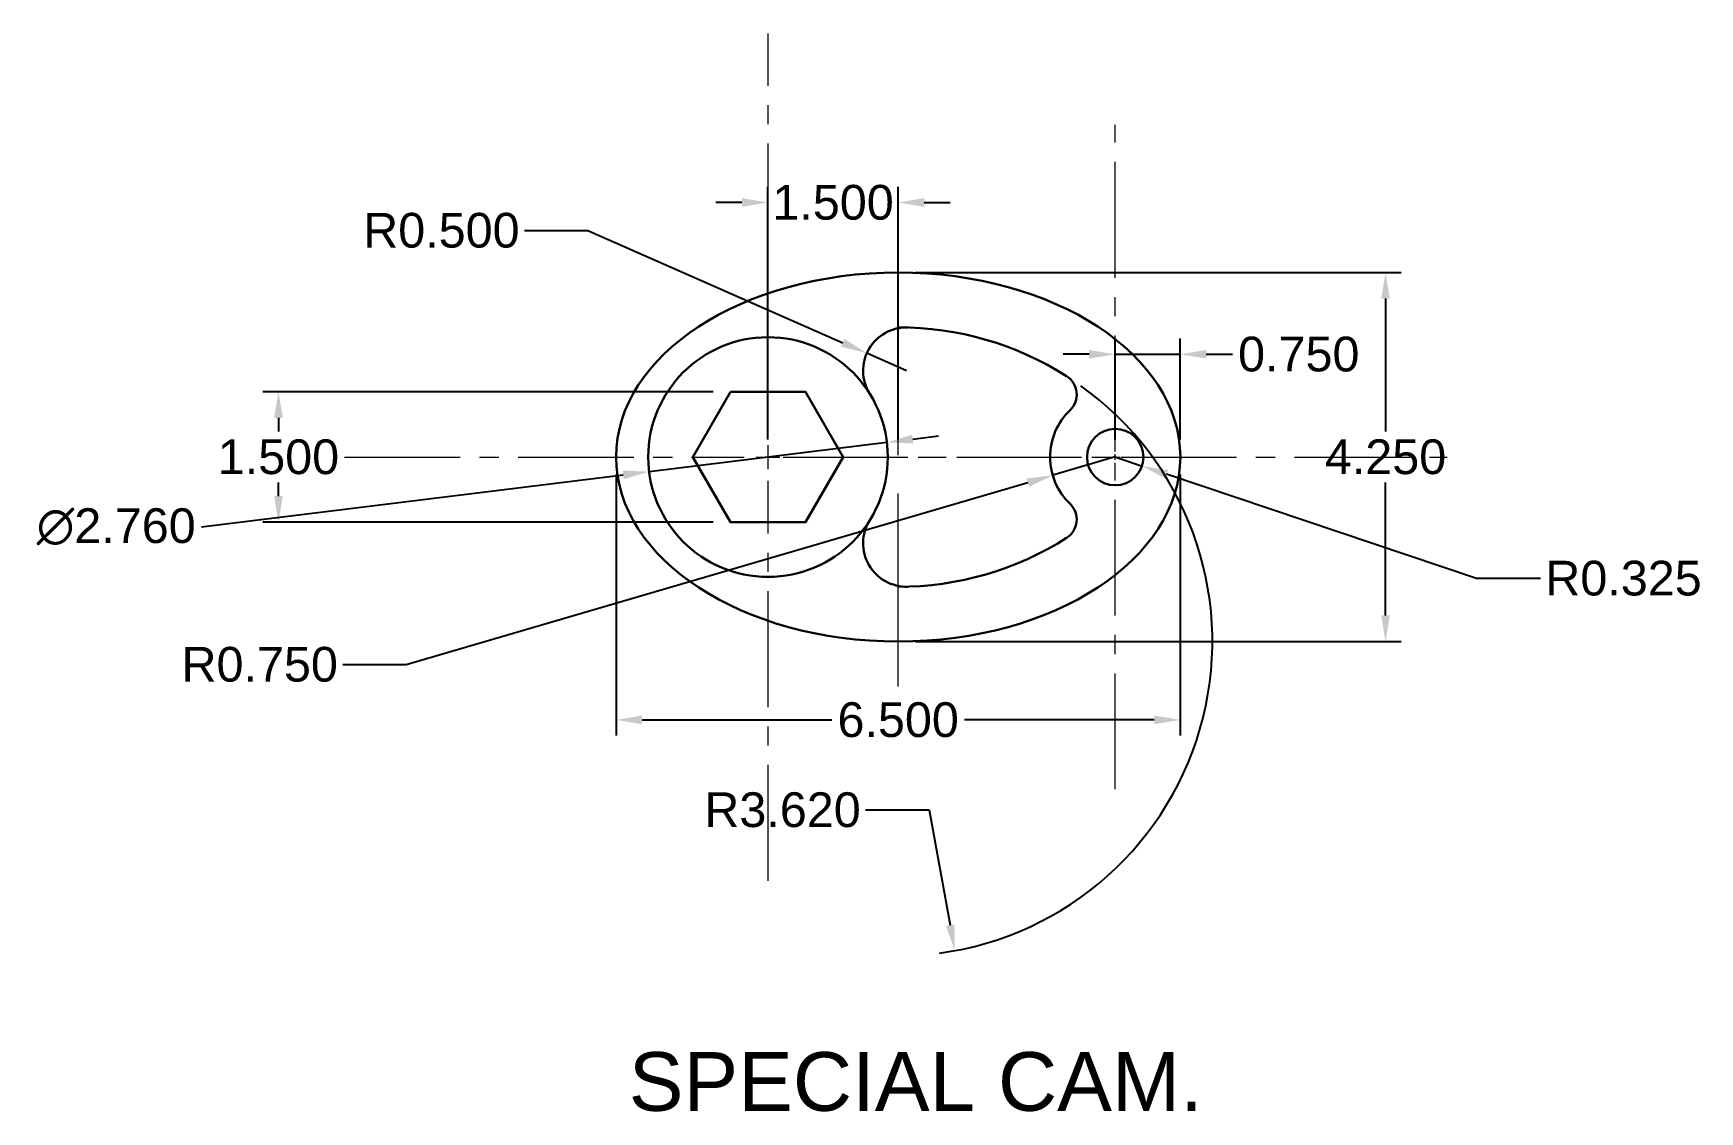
# Model space of a CAD drawing. Header units: millimetres. Extents: x 2409.1 to 2428.3, y 1486.2 to 1498.6.
import ezdxf

# ---------------------------------------------------------------- set-up
doc = ezdxf.new("R2010")
doc.units = ezdxf.units.MM
doc.linetypes.add('CENTER', pattern=[50.8, 31.75, -6.35, 6.35, -6.35])
doc.linetypes.add('CENTER2', pattern=[28.575, 19.05, -3.175, 3.175, -3.175])
for name, color, linetype, lineweight in [('centerLine', 3, 'CENTER', 18), ('dim', 7, 'Continuous', 18), ('object', 50, 'Continuous', 30)]:
    doc.layers.add(name, color=color, linetype=linetype, lineweight=lineweight)
doc.styles.get("Standard").update_dxf_attribs({"font": 'arial.ttf'})
doc.dimstyles.new('small', dxfattribs={"dimtxt": 0.6, "dimasz": 0.3, "dimexe": 0.18, "dimexo": 0.2, "dimgap": 0.09, "dimtad": 0, "dimtih": 1, "dimtoh": 1, "dimdec": 3, "dimzin": 0, "dimdsep": 46, "dimtxsty": 'Standard', "dimcen": 0.09, "dimclre": 3, "dimadec": 0, "dimazin": 0, "dimtfac": 1, "dimtdec": 3, "dimtmove": 0, "dimatfit": 3, "dimfxl": 1, "dimtolj": 1, "dimtzin": 0, "dimarcsym": 0})

# ---------------------------------------------------------------- blocks, each defined once
blk = doc.blocks.new('*U5')
at = {"layer": 'centerLine', "color": 0, "linetype": 'CENTER2', "ltscale": 0.07, "transparency": 16777216}
for p, q in [((0, 0.065), (0, 3.825)), ((-3.825, 0), (-0.065, 0)), ((0.065, 0), (3.825, 0)), ((0, -3.825), (0, -0.065))]:
    blk.add_line(p, q, dxfattribs=at)
at = {"layer": 'centerLine', "color": 0, "linetype": 'Continuous', "ltscale": 0.07, "transparency": 16777216}
for p, q in [((-0.0325, 0), (0.0325, 0)), ((0, -0.0325), (0, 0.0325))]:
    blk.add_line(p, q, dxfattribs=at)
blk = doc.blocks.new('*U6')
at = {"layer": 'centerLine', "color": 0, "linetype": 'CENTER2', "ltscale": 0.07, "transparency": 16777216}
for p, q in [((0, 0.276), (0, 4.88)), ((-4.88, 0), (-0.276, 0)), ((0.276, 0), (4.88, 0)), ((0, -4.88), (0, -0.276))]:
    blk.add_line(p, q, dxfattribs=at)
at = {"layer": 'centerLine', "color": 0, "linetype": 'Continuous', "ltscale": 0.07, "transparency": 16777216}
for p, q in [((-0.138, 0), (0.138, 0)), ((0, -0.138), (0, 0.138))]:
    blk.add_line(p, q, dxfattribs=at)
blk = doc.blocks.new('*D7')
at = {"layer": 'Defpoints', "color": 0, "transparency": 16777216}
for p in [(2415.838, 1493.706), (2422.338, 1493.706), (2422.338, 1490.678)]:
    blk.add_point(p, dxfattribs=at)
at = {"layer": 'dim', "color": 3, "lineweight": -2, "transparency": 16777216}
for p, q in [((2415.838, 1493.506), (2415.838, 1490.498)), ((2422.338, 1493.506), (2422.338, 1490.498))]:
    blk.add_line(p, q, dxfattribs=at)
at = {"layer": 'dim', "color": 0, "lineweight": -2, "transparency": 16777216}
for p, q in [((2416.138, 1490.678), (2418.323, 1490.678)), ((2422.038, 1490.678), (2419.854, 1490.678))]:
    blk.add_line(p, q, dxfattribs=at)
at = {"layer": 'dim', "color": 0, "transparency": 16777216}
for points in [[(2416.138, 1490.728), (2416.138, 1490.628), (2415.838, 1490.678)], [(2422.038, 1490.728), (2422.038, 1490.628), (2422.338, 1490.678)]]:
    blk.add_solid(points, dxfattribs=at)
at = {"layer": 'dim', "color": 0, "transparency": 16777216, "insert": (2419.088, 1490.678), "char_height": 0.4, "attachment_point": 5}
blk.add_mtext('\\A1;6.500', dxfattribs=at)
blk = doc.blocks.new('*D8')
at = {"layer": 'Defpoints', "color": 0, "transparency": 16777216}
for p in [(2419.088, 1495.831), (2424.702, 1495.831), (2419.088, 1491.581)]:
    blk.add_point(p, dxfattribs=at)
at = {"layer": 'dim', "color": 3, "lineweight": -2, "transparency": 16777216}
for p, q in [((2419.288, 1495.831), (2424.882, 1495.831)), ((2419.288, 1491.581), (2424.882, 1491.581))]:
    blk.add_line(p, q, dxfattribs=at)
at = {"layer": 'dim', "color": 0, "lineweight": -2, "transparency": 16777216}
for p, q in [((2424.702, 1495.531), (2424.702, 1494)), ((2424.702, 1491.881), (2424.702, 1493.411))]:
    blk.add_line(p, q, dxfattribs=at)
at = {"layer": 'dim', "color": 0, "transparency": 16777216}
for points in [[(2424.652, 1495.531), (2424.752, 1495.531), (2424.702, 1495.831)], [(2424.652, 1491.881), (2424.752, 1491.881), (2424.702, 1491.581)]]:
    blk.add_solid(points, dxfattribs=at)
at = {"layer": 'dim', "color": 0, "transparency": 16777216, "insert": (2424.702, 1493.706), "char_height": 0.4, "attachment_point": 5}
blk.add_mtext('\\A1;4.250', dxfattribs=at)
blk = doc.blocks.new('*D9')
at = {"layer": 'Defpoints', "color": 0, "transparency": 16777216}
for p in [(2419.088, 1496.637), (2417.588, 1493.706), (2419.088, 1493.706)]:
    blk.add_point(p, dxfattribs=at)
at = {"layer": 'dim', "color": 3, "lineweight": -2, "transparency": 16777216}
for p, q in [((2417.588, 1493.906), (2417.588, 1496.817)), ((2419.088, 1493.906), (2419.088, 1496.817))]:
    blk.add_line(p, q, dxfattribs=at)
at = {"layer": 'dim', "color": 0, "lineweight": -2, "transparency": 16777216}
for p, q in [((2417.288, 1496.637), (2416.988, 1496.637)), ((2417.588, 1496.637), (2417.593, 1496.637)), ((2419.088, 1496.637), (2419.084, 1496.637)), ((2419.388, 1496.637), (2419.688, 1496.637))]:
    blk.add_line(p, q, dxfattribs=at)
at = {"layer": 'dim', "color": 0, "transparency": 16777216}
for points in [[(2417.288, 1496.687), (2417.288, 1496.587), (2417.588, 1496.637)], [(2419.388, 1496.687), (2419.388, 1496.587), (2419.088, 1496.637)]]:
    blk.add_solid(points, dxfattribs=at)
at = {"layer": 'dim', "color": 0, "transparency": 16777216, "insert": (2418.338, 1496.637), "char_height": 0.4, "attachment_point": 5}
blk.add_mtext('\\A1;1.500', dxfattribs=at)
blk = doc.blocks.new('*D11')
at = {"layer": 'Defpoints', "color": 0, "transparency": 16777216}
for p in [(2411.949, 1494.456), (2417.155, 1494.456), (2417.155, 1492.956)]:
    blk.add_point(p, dxfattribs=at)
at = {"layer": 'dim', "color": 3, "lineweight": -2, "transparency": 16777216}
for p, q in [((2416.955, 1494.456), (2411.769, 1494.456)), ((2416.955, 1492.956), (2411.769, 1492.956))]:
    blk.add_line(p, q, dxfattribs=at)
at = {"layer": 'dim', "color": 0, "lineweight": -2, "transparency": 16777216}
for p, q in [((2411.949, 1494.156), (2411.949, 1494)), ((2411.949, 1493.256), (2411.949, 1493.411))]:
    blk.add_line(p, q, dxfattribs=at)
at = {"layer": 'dim', "color": 0, "transparency": 16777216}
for points in [[(2411.899, 1494.156), (2411.999, 1494.156), (2411.949, 1494.456)], [(2411.899, 1493.256), (2411.999, 1493.256), (2411.949, 1492.956)]]:
    blk.add_solid(points, dxfattribs=at)
at = {"layer": 'dim', "color": 0, "transparency": 16777216, "insert": (2411.949, 1493.706), "char_height": 0.4, "attachment_point": 5}
blk.add_mtext('\\A1;1.500', dxfattribs=at)
blk = doc.blocks.new('*D12')
at = {"layer": 'Defpoints', "color": 0, "transparency": 16777216}
for p in [(2422.338, 1494.889), (2421.588, 1493.706), (2422.338, 1493.706)]:
    blk.add_point(p, dxfattribs=at)
at = {"layer": 'dim', "color": 3, "lineweight": -2, "transparency": 16777216}
for p, q in [((2421.588, 1493.906), (2421.588, 1495.069)), ((2422.338, 1493.906), (2422.338, 1495.069))]:
    blk.add_line(p, q, dxfattribs=at)
at = {"layer": 'dim', "color": 0, "lineweight": -2, "transparency": 16777216}
for p, q in [((2421.288, 1494.889), (2420.988, 1494.889)), ((2421.588, 1494.889), (2422.338, 1494.889)), ((2422.638, 1494.889), (2422.938, 1494.889))]:
    blk.add_line(p, q, dxfattribs=at)
at = {"layer": 'dim', "color": 0, "transparency": 16777216}
for points in [[(2421.288, 1494.939), (2421.288, 1494.839), (2421.588, 1494.889)], [(2422.638, 1494.939), (2422.638, 1494.839), (2422.338, 1494.889)]]:
    blk.add_solid(points, dxfattribs=at)
at = {"layer": 'dim', "color": 0, "transparency": 16777216, "insert": (2423.703, 1494.889), "char_height": 0.4, "attachment_point": 5}
blk.add_mtext('\\A1;0.750', dxfattribs=at)
blk = doc.blocks.new('*D15')
at = {"layer": 'Defpoints', "color": 0, "transparency": 16777216}
for p in [(2418.727, 1494.901), (2419.185, 1494.699)]:
    blk.add_point(p, dxfattribs=at)
at = {"layer": 'dim', "color": 0, "lineweight": -2, "transparency": 16777216}
for p, q in [((2414.782, 1496.315), (2415.514, 1496.315)), ((2415.514, 1496.315), (2418.452, 1495.021)), ((2419.185, 1494.699), (2418.727, 1494.901))]:
    blk.add_line(p, q, dxfattribs=at)
at = {"layer": 'dim', "color": 0, "transparency": 16777216}
blk.add_solid([(2418.472, 1495.067), (2418.432, 1494.976), (2418.727, 1494.901)], dxfattribs=at)
at = {"layer": 'dim', "color": 0, "transparency": 16777216, "insert": (2413.826, 1496.315), "char_height": 0.4, "attachment_point": 5}
blk.add_mtext('\\A1;R0.500', dxfattribs=at)
blk = doc.blocks.new('*D16')
at = {"layer": 'Defpoints', "color": 0, "transparency": 16777216}
for p in [(2421.588, 1493.706), (2421.897, 1493.602)]:
    blk.add_point(p, dxfattribs=at)
at = {"layer": 'dim', "color": 0, "lineweight": -2, "transparency": 16777216}
for p, q in [((2421.588, 1493.706), (2421.897, 1493.602)), ((2425.752, 1492.308), (2422.181, 1493.507)), ((2426.486, 1492.308), (2425.752, 1492.308))]:
    blk.add_line(p, q, dxfattribs=at)
at = {"layer": 'dim', "color": 0, "transparency": 16777216}
blk.add_solid([(2422.197, 1493.554), (2422.165, 1493.459), (2421.897, 1493.602)], dxfattribs=at)
at = {"layer": 'dim', "color": 0, "transparency": 16777216, "insert": (2427.444, 1492.308), "char_height": 0.4, "attachment_point": 5}
blk.add_mtext('\\A1;R0.325', dxfattribs=at)
blk = doc.blocks.new('*D17')
at = {"layer": 'Defpoints', "color": 0, "transparency": 16777216}
for p in [(2421.588, 1493.706), (2420.869, 1493.495)]:
    blk.add_point(p, dxfattribs=at)
at = {"layer": 'dim', "color": 0, "lineweight": -2, "transparency": 16777216}
for p, q in [((2421.588, 1493.706), (2420.869, 1493.495)), ((2413.422, 1491.316), (2420.581, 1493.411)), ((2412.689, 1491.316), (2413.422, 1491.316))]:
    blk.add_line(p, q, dxfattribs=at)
at = {"layer": 'dim', "color": 0, "transparency": 16777216}
blk.add_solid([(2420.567, 1493.459), (2420.595, 1493.363), (2420.869, 1493.495)], dxfattribs=at)
at = {"layer": 'dim', "color": 0, "transparency": 16777216, "insert": (2411.733, 1491.316), "char_height": 0.4, "attachment_point": 5}
blk.add_mtext('\\A1;R0.750', dxfattribs=at)
blk = doc.blocks.new('*D18')
at = {"layer": 'Defpoints', "color": 0, "transparency": 16777216}
for p in [(2418.958, 1493.874), (2416.219, 1493.537)]:
    blk.add_point(p, dxfattribs=at)
at = {"layer": 'dim', "color": 0, "lineweight": -2, "transparency": 16777216}
for p, q in [((2418.958, 1493.874), (2416.219, 1493.537)), ((2419.256, 1493.911), (2419.554, 1493.948)), ((2411.061, 1492.902), (2415.921, 1493.5))]:
    blk.add_line(p, q, dxfattribs=at)
at = {"layer": 'dim', "color": 0, "transparency": 16777216}
for points in [[(2419.25, 1493.961), (2419.262, 1493.861), (2418.958, 1493.874)], [(2415.915, 1493.55), (2415.927, 1493.451), (2416.219, 1493.537)]]:
    blk.add_solid(points, dxfattribs=at)
at = {"layer": 'dim', "color": 0, "transparency": 16777216, "insert": (2410.08, 1492.902), "char_height": 0.4, "attachment_point": 5}
blk.add_mtext('\\A1;∅2.760', dxfattribs=at)
blk = doc.blocks.new('*D19')
at = {"layer": 'Defpoints', "color": 0, "transparency": 16777216}
for p in [(2419.088, 1491.581), (2419.741, 1488.02)]:
    blk.add_point(p, dxfattribs=at)
at = {"layer": 'dim', "color": 0, "lineweight": -2, "transparency": 16777216}
for p, q in [((2418.711, 1489.641), (2419.444, 1489.641)), ((2419.444, 1489.641), (2419.687, 1488.315))]:
    blk.add_line(p, q, dxfattribs=at)
at = {"layer": 'dim', "color": 3, "lineweight": -2, "transparency": 16777216}
blk.add_arc((2419.088, 1491.581), 3.62, 277.5405, 54.4261, dxfattribs=at)
at = {"layer": 'dim', "color": 0, "transparency": 16777216}
blk.add_solid([(2419.736, 1488.324), (2419.638, 1488.306), (2419.741, 1488.02)], dxfattribs=at)
at = {"layer": 'dim', "color": 0, "transparency": 16777216, "insert": (2417.756, 1489.641), "char_height": 0.4, "attachment_point": 5}
blk.add_mtext('\\A1;R3.620', dxfattribs=at)

msp = doc.modelspace()

# ---------------------------------------------------------------- linework, layer by layer
at = {"layer": 'centerLine', "ltscale": 0.07}
msp.add_line((2419.0885, 1491.0616), (2419.0885, 1496.3496), dxfattribs=at)
at = {"layer": 'object'}
msp.add_lwpolyline([(2417.1555, 1494.4556), (2416.7225, 1493.7056), (2417.1555, 1492.9556), (2418.0215, 1492.9556), (2418.4545, 1493.7056), (2418.0215, 1494.4556)], close=True, dxfattribs=at)
for centre, radius in [((2417.5885, 1493.7056), 1.38), ((2421.5885, 1493.7056), 0.325)]:
    msp.add_circle(centre, radius, dxfattribs=at)
for centre, radius, start, end in [((2419.1845, 1494.6991), 0.5, 88.23621, 211.90207), ((2419.0885, 1491.5806), 3.62, 57.59163, 90), ((2420.8946, 1494.4257), 0.25, 313.9355, 57.59163), ((2421.5885, 1493.7056), 0.75, 133.9355, 226.0645), ((2420.8946, 1492.9855), 0.25, 302.40837, 46.0645), ((2419.1845, 1492.7121), 0.5, 148.09793, 271.76379), ((2419.0885, 1495.8306), 3.62, 270, 302.40837)]:
    msp.add_arc(centre, radius, start, end, dxfattribs=at)
msp.add_ellipse((2419.0885, 1493.7056), major_axis=(-3.25, 0), ratio=0.6538462, dxfattribs=at)

# ---------------------------------------------------------------- block references
at = {"layer": 'centerLine', "linetype": 'CENTER2', "ltscale": 0.07}
for name, p in [('*U6', (2417.5885, 1493.7056)), ('*U5', (2421.5885, 1493.7056))]:
    msp.add_blockref(name, p, dxfattribs=at)

# ---------------------------------------------------------------- texts
at = {"layer": 'dim'}
msp.add_text('SPECIAL CAM.', height=0.67636, dxfattribs=at).set_placement((2415.9843, 1486.1753))

# ---------------------------------------------------------------- dimensions: what is measured, and where the dimension line sits
for base, p1, p2, override, picture, middle in [((2419.0885, 1496.6372), (2417.5885, 1493.7056), (2419.0885, 1493.7056), {"dimtxt": 0.4, "dimpost": ''}, '*D9', (2418.3385, 1496.6372)), ((2422.3385, 1494.8886), (2421.5885, 1493.7056), (2422.3385, 1493.7056), {"dimtxt": 0.4, "dimpost": ''}, '*D12', (2423.7027, 1494.8886)), ((2422.3385, 1490.6784), (2415.8385, 1493.7056), (2422.3385, 1493.7056), {"dimtxt": 0.4}, '*D7', (2419.0885, 1490.6784))]:
    dim = msp.add_linear_dim(base=base, p1=p1, p2=p2, dimstyle='small', override=override, dxfattribs=at)
    dim.commit()
    dim.dimension.update_dxf_attribs({"geometry": picture, "text_midpoint": middle})
for center, mpoint, override, picture, middle in [((2419.1845, 1494.6991), (2418.7269, 1494.9006), {"dimtxt": 0.4, "dimpost": ''}, '*D15', (2413.826, 1496.3151)), ((2419.0885, 1491.5806), (2419.7413, 1488.02), {"dimtxt": 0.4}, '*D19', (2417.7556, 1489.6415)), ((2421.5885, 1493.7056), (2420.8687, 1493.495), {"dimtxt": 0.4}, '*D17', (2411.7333, 1491.3158)), ((2421.5885, 1493.7056), (2421.8966, 1493.6022), {"dimtxt": 0.4}, '*D16', (2427.4438, 1492.3081))]:
    dim = msp.add_radius_dim(center=center, mpoint=mpoint, dimstyle='small', override=override, dxfattribs=at)
    dim.commit()
    dim.dimension.update_dxf_attribs({"geometry": picture, "text_midpoint": middle, "dimtype": 164})
for base, p1, p2, picture, middle in [((2424.7017, 1495.8306), (2419.0885, 1491.5806), (2419.0885, 1495.8306), '*D8', (2424.7017, 1493.7056)), ((2411.9489, 1494.4556), (2417.1555, 1492.9556), (2417.1555, 1494.4556), '*D11', (2411.9489, 1493.7056))]:
    dim = msp.add_linear_dim(base=base, p1=p1, p2=p2, angle=90, dimstyle='small', override={"dimtxt": 0.4}, dxfattribs=at)
    dim.commit()
    dim.dimension.update_dxf_attribs({"geometry": picture, "text_midpoint": middle})
dim = msp.add_diameter_dim_2p(p1=(2418.9581, 1493.8742), p2=(2416.2188, 1493.537), dimstyle='small', override={"dimtxt": 0.4}, dxfattribs=at)
dim.commit()
dim.dimension.update_dxf_attribs({"geometry": '*D18', "text_midpoint": (2411.0613, 1492.902), "dimtype": 163})

doc.saveas('drawing.dxf')
